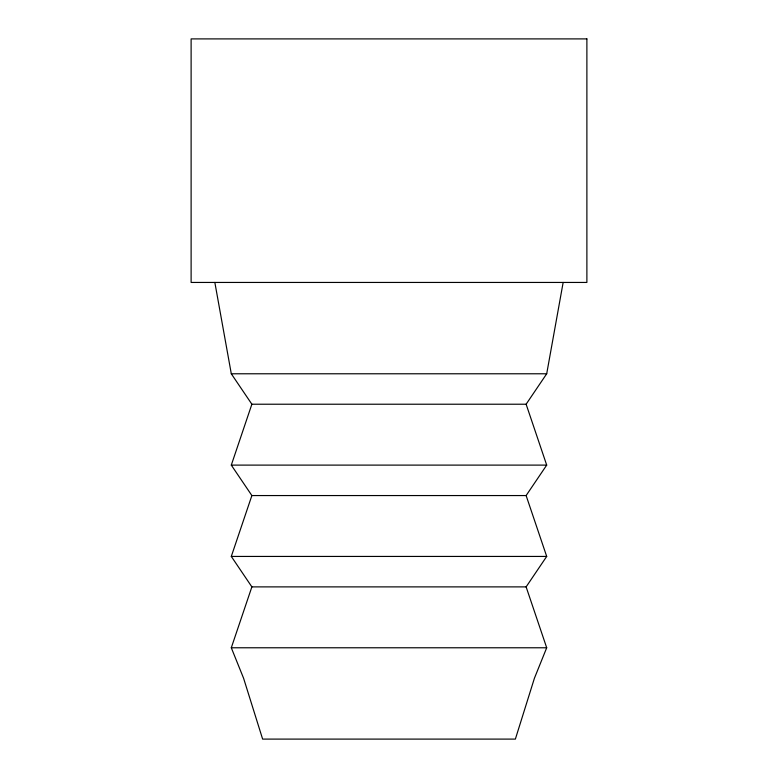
<?xml version="1.0" encoding="UTF-8"?>
<svg xmlns="http://www.w3.org/2000/svg" width="778" height="778" viewBox="0 0 778 778"><rect width="100%" height="100%" fill="white"/><g stroke="black" fill="none" stroke-linecap="round" stroke-linejoin="round"><path stroke-width="1.17" d="M214.845 282.443L231.299 373.78L251.877 404.22L231.299 465.108L251.877 495.557L231.299 556.435L251.877 586.884L231.299 647.773L243.572 678.212L262.633 739.1L515.367 739.1L534.428 678.212L546.701 647.773L526.123 586.884L546.701 556.435L526.123 495.557L546.701 465.108L526.123 404.22L546.701 373.78L563.155 282.443M231.299 373.78L546.701 373.78M251.877 404.22L526.123 404.22M231.299 465.108L546.701 465.108M251.877 495.557L526.123 495.557M231.299 556.435L546.701 556.435M251.877 586.884L526.123 586.884M231.299 647.773L546.701 647.773M586.884 38.9L191.116 38.9L191.116 282.443L586.884 282.443L586.884 38.9"/></g></svg>
